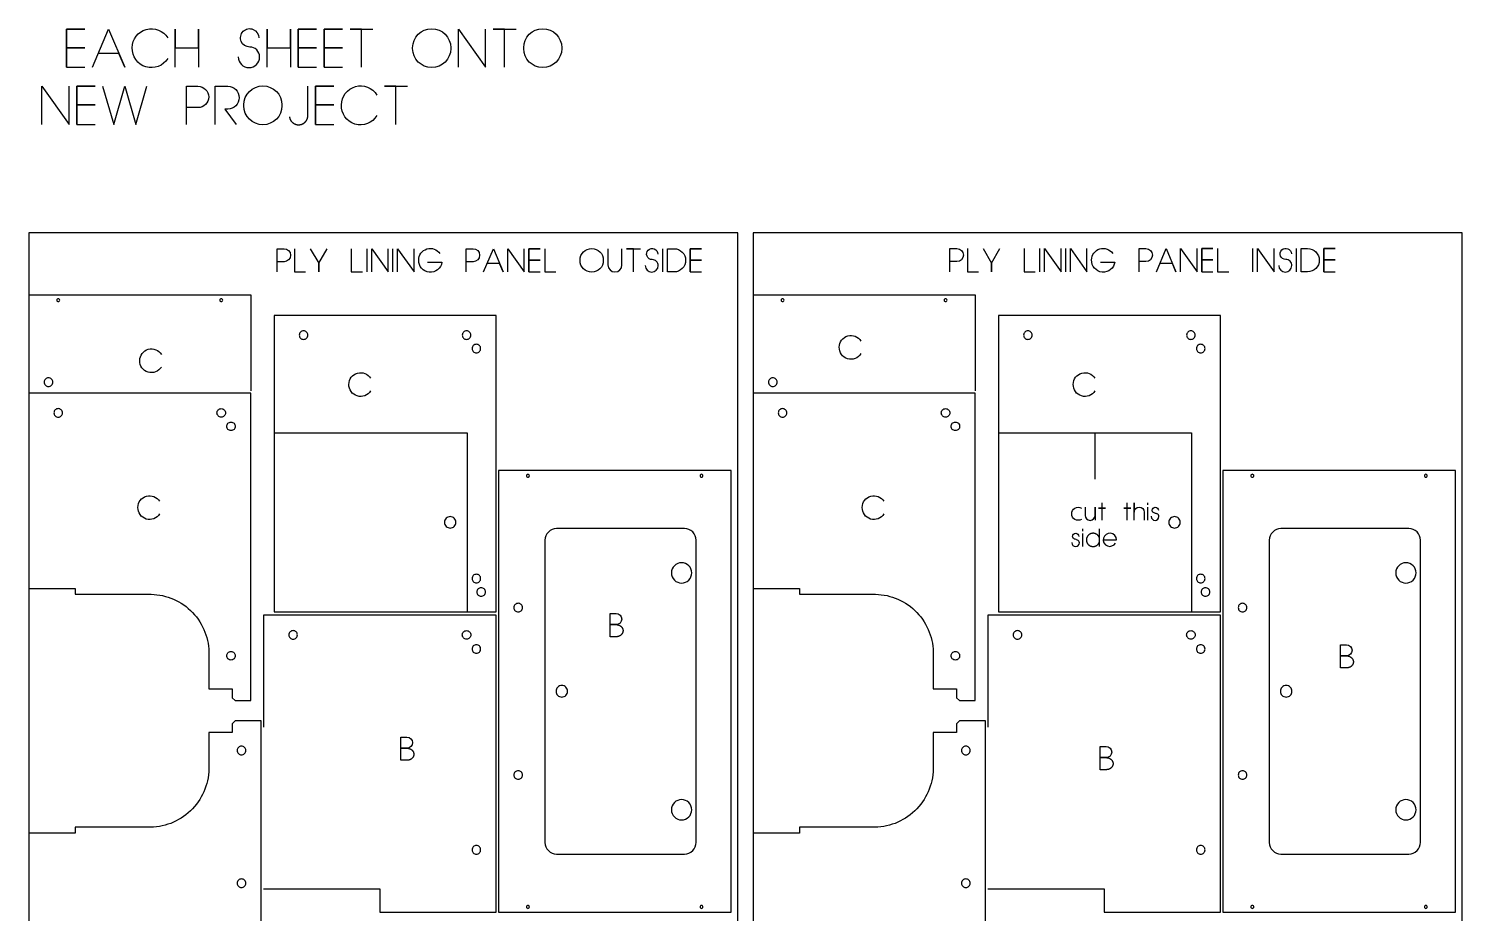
# Model space of a CAD drawing. Extents: x -841 to 7008, y -577 to 2808.
# Drawn here: x 1256 to 3722, y 1269 to 2791 of the extents above; entities that cross this region are included whole.
import ezdxf

# ---------------------------------------------------------------- set-up
doc = ezdxf.new("R2010")
doc.units = 0
for name, color, linetype in [('DEFAULT_LAYER', 1, 'CONTINUOUS'), ('T5_LOGOLAYER_2', 18, 'CONTINUOUS'), ('T5_LOGOLAYER_20', 18, 'CONTINUOUS')]:
    doc.layers.add(name, color=color, linetype=linetype)

msp = doc.modelspace()

# ---------------------------------------------------------------- linework, layer by layer
at = {"layer": 'DEFAULT_LAYER'}
for points in [[(1677.9, 1787.9), (2059.9, 1787.9), (2059.9, 2297.9), (1677.9, 2297.9)], [(2923.8, 1787.9), (3305.8, 1787.9), (3305.8, 2297.9), (2923.8, 2297.9)], [(2463.9, 1271), (2463.9, 2031), (2063.9, 2031), (2063.9, 1271)], [(3709.8, 1271), (3709.8, 2031), (3309.8, 2031), (3309.8, 1271)]]:
    msp.add_lwpolyline(points, close=True, dxfattribs=at)
for points in [[(1728.7, 2271.3, 0.414214), (1721.3, 2263.9, 0.414214), (1728.7, 2256.5, 0.414214), (1736.1, 2263.9, 0.414214)], [(2009.1, 2271.3, 0.414214), (2001.7, 2263.9, 0.414214), (2009.1, 2256.5, 0.414214), (2016.5, 2263.9, 0.414214)], [(2974.6, 2271.3, 0.414214), (2967.2, 2263.9, 0.414214), (2974.6, 2256.5, 0.414214), (2982, 2263.9, 0.414214)], [(3255, 2271.3, 0.414214), (3247.6, 2263.9, 0.414214), (3255, 2256.5, 0.414214), (3262.4, 2263.9, 0.414214)], [(2025.9, 2248.1, 0.414214), (2018.5, 2240.7, 0.414214), (2025.9, 2233.3, 0.414214), (2033.3, 2240.7, 0.414214)], [(3271.8, 2248.1, 0.414214), (3264.4, 2240.7, 0.414214), (3271.8, 2233.3, 0.414214), (3279.2, 2240.7, 0.414214)], [(1306.7, 2137.4, 0.414214), (1299.3, 2130, 0.414214), (1306.7, 2122.6, 0.414214), (1314.1, 2130, 0.414214)], [(1587.1, 2122.6, -0.414214), (1579.7, 2130, -0.414214), (1587.1, 2137.4, -0.414214), (1594.5, 2130, -0.414214)], [(2552.6, 2137.4, 0.414214), (2545.2, 2130, 0.414214), (2552.6, 2122.6, 0.414214), (2560, 2130, 0.414214)], [(2833, 2122.6, -0.414214), (2825.6, 2130, -0.414214), (2833, 2137.4, -0.414214), (2840.4, 2130, -0.414214)], [(1603.9, 2099.5, -0.414214), (1596.5, 2106.9, -0.414214), (1603.9, 2114.3, -0.414214), (1611.3, 2106.9, -0.414214)], [(2849.8, 2099.5, -0.414214), (2842.4, 2106.9, -0.414214), (2849.8, 2114.3, -0.414214), (2857.2, 2106.9, -0.414214)], [(2112.2, 2022, 0.414214), (2114.7, 2019.5, 0.414214), (2117.2, 2022, 0.414214), (2114.7, 2024.5, 0.414214)], [(2410.6, 2022, 0.414214), (2413.1, 2019.5, 0.414214), (2415.6, 2022, 0.414214), (2413.1, 2024.5, 0.414214)], [(3358.1, 2022, 0.414214), (3360.6, 2019.5, 0.414214), (3363.1, 2022, 0.414214), (3360.6, 2024.5, 0.414214)], [(3656.5, 2022, 0.414214), (3659, 2019.5, 0.414214), (3661.5, 2022, 0.414214), (3659, 2024.5, 0.414214)], [(1980.9, 1951.6, 0.414214), (1971, 1941.7, 0.414214), (1980.9, 1931.9, 0.414214), (1990.7, 1941.7, 0.414214)], [(3226.8, 1951.6, 0.414214), (3216.9, 1941.7, 0.414214), (3226.8, 1931.9, 0.414214), (3236.6, 1941.7, 0.414214)], [(2403.9, 1391.1), (2403.9, 1911, 0.414214), (2383.9, 1931), (2163.9, 1931, 0.415222), (2143.9, 1910.9), (2143.9, 1391, 0.414214), (2163.9, 1371), (2383.9, 1371, 0.415288)], [(3649.8, 1391.1), (3649.8, 1911, 0.414214), (3629.8, 1931), (3409.8, 1931, 0.415222), (3389.8, 1910.9), (3389.8, 1391, 0.414214), (3409.8, 1371), (3629.8, 1371, 0.415288)], [(2025.9, 1852.4, 0.414214), (2018.5, 1845, 0.414214), (2025.9, 1837.6, 0.414214), (2033.3, 1845, 0.414214)], [(2361.4, 1854.8, 0.414214), (2378.9, 1837.3, 0.414214), (2396.4, 1854.8, 0.414214), (2378.9, 1872.3, 0.414214)], [(3271.8, 1852.4, 0.414214), (3264.4, 1845, 0.414214), (3271.8, 1837.6, 0.414214), (3279.2, 1845, 0.414214)], [(3607.3, 1854.8, 0.414214), (3624.8, 1837.3, 0.414214), (3642.3, 1854.8, 0.414214), (3624.8, 1872.3, 0.414214)], [(2034.1, 1829.3, 0.414214), (2026.7, 1821.9, 0.414214), (2034.1, 1814.5, 0.414214), (2041.5, 1821.9, 0.414214)], [(3280, 1829.3, 0.414214), (3272.6, 1821.9, 0.414214), (3280, 1814.5, 0.414214), (3287.4, 1821.9, 0.414214)], [(2090.5, 1795, 0.414214), (2097.9, 1787.6, 0.414214), (2105.3, 1795, 0.414214), (2097.9, 1802.4, 0.414214)], [(3336.4, 1795, 0.414214), (3343.8, 1787.6, 0.414214), (3351.2, 1795, 0.414214), (3343.8, 1802.4, 0.414214)], [(1710.7, 1755.4, 0.414214), (1703.3, 1748, 0.414214), (1710.7, 1740.6, 0.414214), (1718.1, 1748, 0.414214)], [(2009.1, 1755.4, -0.414214), (2016.5, 1748, -0.414214), (2009.1, 1740.6, -0.414214), (2001.7, 1748, -0.414214)], [(2956.6, 1755.4, 0.414214), (2949.2, 1748, 0.414214), (2956.6, 1740.6, 0.414214), (2964, 1748, 0.414214)], [(3255, 1755.4, -0.414214), (3262.4, 1748, -0.414214), (3255, 1740.6, -0.414214), (3247.6, 1748, -0.414214)], [(2025.9, 1731.2, 0.414214), (2018.5, 1723.8, 0.414214), (2025.9, 1716.4, 0.414214), (2033.3, 1723.8, 0.414214)], [(3271.8, 1731.2, 0.414214), (3264.4, 1723.8, 0.414214), (3271.8, 1716.4, 0.414214), (3279.2, 1723.8, 0.414214)], [(1603.9, 1704.8, -0.414214), (1596.5, 1712.2, -0.414214), (1603.9, 1719.6, -0.414214), (1611.3, 1712.2, -0.414214)], [(2849.8, 1704.8, -0.414214), (2842.4, 1712.2, -0.414214), (2849.8, 1719.6, -0.414214), (2857.2, 1712.2, -0.414214)], [(2162.9, 1651.1, 0.414214), (2172.9, 1641.1, 0.414214), (2182.9, 1651.1, 0.414214), (2172.9, 1661.1, 0.414214)], [(3408.8, 1651.1, 0.414214), (3418.8, 1641.1, 0.414214), (3428.8, 1651.1, 0.414214), (3418.8, 1661.1, 0.414214)], [(1621.9, 1556.6, 0.414214), (1614.5, 1549.2, 0.414214), (1621.9, 1541.8, 0.414214), (1629.3, 1549.2, 0.414214)], [(2867.8, 1556.6, 0.414214), (2860.4, 1549.2, 0.414214), (2867.8, 1541.8, 0.414214), (2875.2, 1549.2, 0.414214)], [(2090.5, 1507, 0.414214), (2097.9, 1499.6, 0.414214), (2105.3, 1507, 0.414214), (2097.9, 1514.4, 0.414214)], [(3336.4, 1507, 0.414214), (3343.8, 1499.6, 0.414214), (3351.2, 1507, 0.414214), (3343.8, 1514.4, 0.414214)], [(2361.4, 1447.2, 0.414214), (2378.9, 1429.7, 0.414214), (2396.4, 1447.2, 0.414214), (2378.9, 1464.7, 0.414214)], [(3607.3, 1447.2, 0.414214), (3624.8, 1429.7, 0.414214), (3642.3, 1447.2, 0.414214), (3624.8, 1464.7, 0.414214)], [(2025.9, 1385.6, 0.414214), (2018.5, 1378.2, 0.414214), (2025.9, 1370.8, 0.414214), (2033.3, 1378.2, 0.414214)], [(3271.8, 1385.6, 0.414214), (3264.4, 1378.2, 0.414214), (3271.8, 1370.8, 0.414214), (3279.2, 1378.2, 0.414214)], [(1621.9, 1328.2, 0.414214), (1614.5, 1320.8, 0.414214), (1621.9, 1313.4, 0.414214), (1629.3, 1320.8, 0.414214)], [(2867.8, 1328.2, 0.414214), (2860.4, 1320.8, 0.414214), (2867.8, 1313.4, 0.414214), (2875.2, 1320.8, 0.414214)], [(2112.2, 1280, 0.414214), (2114.7, 1277.5, 0.414214), (2117.2, 1280, 0.414214), (2114.7, 1282.5, 0.414214)], [(2410.6, 1280, 0.414214), (2413.1, 1277.5, 0.414214), (2415.6, 1280, 0.414214), (2413.1, 1282.5, 0.414214)], [(3358.1, 1280, 0.414214), (3360.6, 1277.5, 0.414214), (3363.1, 1280, 0.414214), (3360.6, 1282.5, 0.414214)], [(3656.5, 1280, 0.414214), (3659, 1277.5, 0.414214), (3661.5, 1280, 0.414214), (3659, 1282.5, 0.414214)]]:
    msp.add_lwpolyline(points, format="xyb", close=True, dxfattribs=at)
for points in [[(1255.9, 1828), (1335.9, 1828), (1335.9, 1818), (1466.4, 1818, -0.415484), (1565.9, 1713.8), (1565.9, 1655), (1605.9, 1655), (1605.9, 1640), (1610.9, 1635), (1637.9, 1635), (1637.9, 2164), (1255.9, 2164)], [(2501.8, 1828), (2581.8, 1828), (2581.8, 1818), (2712.3, 1818, -0.415484), (2811.8, 1713.8), (2811.8, 1655), (2851.8, 1655), (2851.8, 1640), (2856.8, 1635), (2883.8, 1635), (2883.8, 2164), (2501.8, 2164)]]:
    msp.add_lwpolyline(points, format="xyb", dxfattribs=at)
for points in [[(1677.9, 2096), (2009.9, 2095.9), (2009.9, 1787.9)], [(2923.8, 2096), (3255.8, 2095.9), (3255.8, 1787.9)], [(1659.9, 1311), (1859.9, 1311), (1859.9, 1271), (2059.9, 1271), (2059.9, 1782), (1659.9, 1782), (1659.9, 1589.6)], [(2905.8, 1311), (3105.8, 1311), (3105.8, 1271), (3305.8, 1271), (3305.9, 1782), (2905.8, 1782), (2905.8, 1589.6)]]:
    msp.add_lwpolyline(points, dxfattribs=at)
at = {"layer": 'T5_LOGOLAYER_2'}
for points in [[(1321.2, 2724.9), (1321.2, 2790.5), (1352.7, 2790.5), (1321.2, 2790.5), (1321.2, 2758.3), (1352.7, 2758.3), (1321.2, 2758.3), (1321.2, 2724.9), (1352.7, 2724.9)], [(1365.8, 2724.9), (1393.4, 2790.5), (1421, 2724.9), (1411.1, 2748.5), (1376.3, 2748.5)], [(1508.1, 2724.9), (1508.1, 2790.5), (1508.1, 2758.3), (1548.1, 2758.3), (1548.1, 2790.5), (1548.1, 2724.9)], [(1666.3, 2724.9), (1666.3, 2790.5), (1666.3, 2758.3), (1706.3, 2758.3), (1706.3, 2790.5), (1706.3, 2724.9)], [(1719.4, 2724.9), (1719.4, 2790.5), (1750.9, 2790.5), (1719.4, 2790.5), (1719.4, 2758.3), (1750.9, 2758.3), (1719.4, 2758.3), (1719.4, 2724.9), (1750.9, 2724.9)], [(1764, 2724.9), (1764, 2790.5), (1795.5, 2790.5), (1764, 2790.5), (1764, 2758.3), (1795.5, 2758.3), (1764, 2758.3), (1764, 2724.9), (1795.5, 2724.9)], [(1828.4, 2724.9), (1828.4, 2790.5), (1808.7, 2790.5), (1848, 2790.5)], [(1995, 2724.9), (1995, 2790.5), (2041.6, 2724.9), (2041.6, 2790.5)], [(2074.5, 2724.9), (2074.5, 2790.5), (2054.8, 2790.5), (2094.1, 2790.5)], [(1278.7, 2626.4), (1278.7, 2692.1), (1325.3, 2626.4), (1325.3, 2692.1)], [(1338.5, 2626.4), (1338.5, 2692.1), (1370, 2692.1), (1338.5, 2692.1), (1338.5, 2659.9), (1370, 2659.9), (1338.5, 2659.9), (1338.5, 2626.4), (1370, 2626.4)], [(1383.1, 2692.1), (1402.1, 2626.4), (1421.1, 2692.1), (1440.2, 2626.4), (1459.2, 2692.1)], [(1704.5, 2639.6), (1704.5, 2639.2), (1704.6, 2638.9), (1704.6, 2638.5), (1704.7, 2638.2), (1704.7, 2637.9), (1704.8, 2637.5), (1704.9, 2637.2), (1705, 2636.9), (1705.1, 2636.6), (1705.2, 2636.2), (1705.3, 2635.9), (1705.4, 2635.6), (1705.6, 2635.3), (1705.7, 2635), (1705.9, 2634.6), (1706, 2634.3), (1706.2, 2634), (1706.4, 2633.7), (1706.5, 2633.4), (1706.7, 2633.1), (1706.9, 2632.9), (1707.1, 2632.6), (1707.3, 2632.3), (1707.5, 2632), (1707.7, 2631.7), (1708, 2631.5), (1708.2, 2631.2), (1708.4, 2630.9), (1708.7, 2630.7), (1708.9, 2630.4), (1709.2, 2630.2), (1709.4, 2629.9), (1709.7, 2629.7), (1710, 2629.5), (1710.3, 2629.3), (1710.6, 2629), (1710.8, 2628.8), (1711.1, 2628.6), (1711.4, 2628.4), (1711.7, 2628.2), (1712, 2628), (1712.4, 2627.9), (1712.7, 2627.7), (1713, 2627.5), (1713.3, 2627.3), (1713.7, 2627.2), (1714, 2627), (1714.3, 2626.9), (1714.7, 2626.8), (1715, 2626.6), (1715.4, 2626.5), (1715.7, 2626.4), (1716.1, 2626.3), (1716.5, 2626.2), (1716.8, 2626.1), (1717.2, 2626.1), (1717.6, 2626), (1717.9, 2625.9), (1718.3, 2625.9), (1718.7, 2625.8), (1719.1, 2625.8), (1719.5, 2625.8), (1719.9, 2625.8), (1720.3, 2625.8), (1720.7, 2625.8), (1721.1, 2625.8), (1721.5, 2625.8), (1721.9, 2625.9), (1722.3, 2625.9), (1722.7, 2626), (1723, 2626), (1723.4, 2626.1), (1723.8, 2626.2), (1724.2, 2626.3), (1724.6, 2626.4), (1724.9, 2626.5), (1725.3, 2626.6), (1725.7, 2626.7), (1726, 2626.9), (1726.4, 2627), (1726.7, 2627.2), (1727.1, 2627.3), (1727.4, 2627.5), (1727.8, 2627.7), (1728.1, 2627.9), (1728.4, 2628.1), (1728.7, 2628.3), (1729.1, 2628.5), (1729.4, 2628.7), (1729.7, 2628.9), (1730, 2629.1), (1730.3, 2629.4), (1730.6, 2629.6), (1730.8, 2629.9), (1731.1, 2630.1), (1731.4, 2630.4), (1731.7, 2630.7), (1731.9, 2630.9), (1732.2, 2631.2), (1732.4, 2631.5), (1732.6, 2631.8), (1732.9, 2632.1), (1733.1, 2632.4), (1733.3, 2632.7), (1733.5, 2633), (1733.7, 2633.4), (1733.9, 2633.7), (1734.1, 2634), (1734.3, 2634.4), (1734.5, 2634.7), (1734.6, 2635), (1734.8, 2635.4), (1734.9, 2635.7), (1735.1, 2636.1), (1735.2, 2636.5), (1735.3, 2636.8), (1735.4, 2637.2), (1735.5, 2637.6), (1735.6, 2638), (1735.7, 2638.3), (1735.8, 2638.7), (1735.8, 2639.1), (1735.9, 2639.5), (1735.9, 2639.9), (1736, 2640.3), (1736, 2640.7), (1736, 2641.1), (1736, 2641.5), (1736, 2692.1)], [(1749.1, 2626.4), (1749.1, 2692.1), (1780.6, 2692.1), (1749.1, 2692.1), (1749.1, 2659.9), (1780.6, 2659.9), (1749.1, 2659.9), (1749.1, 2626.4), (1780.6, 2626.4)], [(1887.5, 2626.4), (1887.5, 2692.1), (1867.8, 2692.1), (1907.2, 2692.1)], [(1713.1, 2412.6), (1713.1, 2372.6), (1732.3, 2372.6)], [(1740.3, 2412.6), (1754.7, 2387.4), (1754.7, 2372.6), (1754.7, 2387.4), (1769.1, 2412.6)], [(1810.7, 2412.6), (1810.7, 2372.6), (1829.9, 2372.6)], [(1837.9, 2372.6), (1837.9, 2412.6)], [(1845.9, 2372.6), (1845.9, 2412.6), (1874.3, 2372.6), (1874.3, 2412.6)], [(1882.3, 2372.6), (1882.3, 2412.6)], [(1890.3, 2372.6), (1890.3, 2412.6), (1918.7, 2372.6), (1918.7, 2412.6)], [(2038.3, 2372.6), (2055.1, 2412.6), (2071.9, 2372.6), (2065.9, 2387), (2044.7, 2387)], [(2079.9, 2372.6), (2079.9, 2412.6), (2108.3, 2372.6), (2108.3, 2412.6)], [(2116.3, 2372.6), (2116.3, 2412.6), (2135.5, 2412.6), (2116.3, 2412.6), (2116.3, 2393), (2135.5, 2393), (2116.3, 2393), (2116.3, 2372.6), (2135.5, 2372.6)], [(2143.5, 2412.6), (2143.5, 2372.6), (2162.7, 2372.6)], [(2296.3, 2372.6), (2296.3, 2412.6), (2284.3, 2412.6), (2308.3, 2412.6)], [(2346.7, 2372.6), (2346.7, 2412.6)], [(2393.9, 2372.6), (2393.9, 2412.6), (2413.1, 2412.6), (2393.9, 2412.6), (2393.9, 2393), (2413.1, 2393), (2393.9, 2393), (2393.9, 2372.6), (2413.1, 2372.6)], [(2870.5, 2412.8), (2870.5, 2372.8), (2889.7, 2372.8)], [(2897.7, 2412.8), (2912.1, 2387.6), (2912.1, 2372.8), (2912.1, 2387.6), (2926.5, 2412.8)], [(2968.1, 2412.8), (2968.1, 2372.8), (2987.3, 2372.8)], [(2995.3, 2372.8), (2995.3, 2412.8)], [(3003.3, 2372.8), (3003.3, 2412.8), (3031.7, 2372.8), (3031.7, 2412.8)], [(3039.7, 2372.8), (3039.7, 2412.8)], [(3047.7, 2372.8), (3047.7, 2412.8), (3076.1, 2372.8), (3076.1, 2412.8)], [(3195.7, 2372.8), (3212.5, 2412.8), (3229.3, 2372.8), (3223.3, 2387.2), (3202.1, 2387.2)], [(3237.3, 2372.8), (3237.3, 2412.8), (3265.7, 2372.8), (3265.7, 2412.8)], [(3273.7, 2372.8), (3273.7, 2412.8), (3292.9, 2412.8), (3273.7, 2412.8), (3273.7, 2393.2), (3292.9, 2393.2), (3273.7, 2393.2), (3273.7, 2372.8), (3292.9, 2372.8)], [(3300.9, 2412.8), (3300.9, 2372.8), (3320.1, 2372.8)], [(3361.7, 2372.8), (3361.7, 2412.8)], [(3369.7, 2372.8), (3369.7, 2412.8), (3398.1, 2372.8), (3398.1, 2412.8)], [(3436.5, 2372.8), (3436.5, 2412.8)], [(3483.7, 2372.8), (3483.7, 2412.8), (3502.9, 2412.8), (3483.7, 2412.8), (3483.7, 2393.2), (3502.9, 2393.2), (3483.7, 2393.2), (3483.7, 2372.8), (3502.9, 2372.8)], [(3089.8, 2096), (3089.8, 2016)], [(3102.2, 1945.4), (3102.2, 1966.4), (3096.2, 1966.4), (3108.2, 1966.4), (3102.2, 1966.4), (3102.2, 1975.4)], [(3145.4, 1945.4), (3145.4, 1966.4), (3139.4, 1966.4), (3151.4, 1966.4), (3145.4, 1966.4), (3145.4, 1975.4)], [(3180.8, 1971.8), (3180.8, 1975.4)], [(3180.8, 1945.4), (3180.8, 1967.6)], [(3069.2, 1926.8), (3069.2, 1930.4)], [(3098, 1900.4), (3098, 1911.5), (3098, 1912.1), (3098, 1912.7), (3097.9, 1913.3), (3097.8, 1913.8), (3097.7, 1914.4), (3097.5, 1914.9), (3097.3, 1915.5), (3097.1, 1916), (3096.9, 1916.5), (3096.7, 1917), (3096.4, 1917.5), (3096.1, 1917.9), (3095.8, 1918.4), (3095.4, 1918.8), (3095.1, 1919.2), (3094.7, 1919.6), (3094.3, 1920), (3093.9, 1920.3), (3093.5, 1920.7), (3093, 1921), (3092.5, 1921.3), (3092.1, 1921.6), (3091.6, 1921.8), (3091.1, 1922), (3090.5, 1922.3), (3090, 1922.4), (3089.5, 1922.6), (3088.9, 1922.7), (3088.4, 1922.8), (3087.8, 1922.9), (3087.2, 1922.9), (3086.6, 1922.9), (3086, 1922.9), (3085.5, 1922.9), (3084.9, 1922.8), (3084.3, 1922.7), (3083.8, 1922.6), (3083.2, 1922.4), (3082.7, 1922.3), (3082.2, 1922), (3081.7, 1921.8), (3081.2, 1921.6), (3080.7, 1921.3), (3080.3, 1921), (3079.8, 1920.7), (3079.4, 1920.3), (3079, 1920), (3078.6, 1919.6), (3078.2, 1919.2), (3077.8, 1918.8), (3077.5, 1918.4), (3077.2, 1917.9), (3076.9, 1917.5), (3076.6, 1917), (3076.4, 1916.5), (3076.1, 1916), (3075.9, 1915.5), (3075.7, 1914.9), (3075.6, 1914.4), (3075.5, 1913.8), (3075.4, 1913.3), (3075.3, 1912.7), (3075.2, 1912.1), (3075.2, 1911.5), (3075.2, 1911), (3075.3, 1910.4), (3075.4, 1909.8), (3075.5, 1909.2), (3075.6, 1908.7), (3075.7, 1908.2), (3075.9, 1907.6), (3076.1, 1907.1), (3076.4, 1906.6), (3076.6, 1906.1), (3076.9, 1905.6), (3077.2, 1905.2), (3077.5, 1904.7), (3077.8, 1904.3), (3078.2, 1903.9), (3078.6, 1903.5), (3079, 1903.1), (3079.4, 1902.7), (3079.8, 1902.4), (3080.3, 1902.1), (3080.7, 1901.8), (3081.2, 1901.5), (3081.7, 1901.3), (3082.2, 1901), (3082.7, 1900.8), (3083.2, 1900.7), (3083.8, 1900.5), (3084.3, 1900.4), (3084.9, 1900.3), (3085.5, 1900.2), (3086, 1900.2), (3086.6, 1900.1), (3087.2, 1900.2), (3087.8, 1900.2), (3088.4, 1900.3), (3088.9, 1900.4), (3089.5, 1900.5), (3090, 1900.7), (3090.5, 1900.8), (3091.1, 1901), (3091.6, 1901.3), (3092.1, 1901.5), (3092.5, 1901.8), (3093, 1902.1), (3093.5, 1902.4), (3093.9, 1902.7), (3094.3, 1903.1), (3094.7, 1903.5), (3095.1, 1903.9), (3095.4, 1904.3), (3095.8, 1904.7), (3096.1, 1905.2), (3096.4, 1905.6), (3096.7, 1906.1), (3096.9, 1906.6), (3097.1, 1907.1), (3097.3, 1907.6), (3097.5, 1908.2), (3097.7, 1908.7), (3097.8, 1909.2), (3097.9, 1909.8), (3098, 1910.4), (3098, 1911), (3098, 1911.5), (3098, 1930.4)], [(3069.2, 1900.4), (3069.2, 1922.6)]]:
    msp.add_lwpolyline(points, dxfattribs=at)
for points in [[(1495.1, 2740, -0.77786), (1434.1, 2758.3, -0.756443), (1495.1, 2775.4)], [(1616.4, 2742.6, 1), (1653.1, 2742.6, 0.415385), (1636.1, 2759.6, -0.668438), (1624.9, 2786.6, -0.668438), (1651.8, 2775.4)], [(1527.5, 2626.4), (1527.5, 2692.1), (1547.1, 2692.1, -1), (1547.1, 2655.3), (1527.5, 2655.3)], [(1576.7, 2626.4), (1576.7, 2692.1), (1598.3, 2692.1, -1), (1598.3, 2652.7), (1593.1, 2652.7), (1612.8, 2626.4)], [(1854.8, 2641.5, -0.77786), (1793.8, 2659.9, -0.756443), (1854.8, 2677)], [(1683.1, 2372.6), (1683.1, 2412.6), (1695.1, 2412.6, -1), (1695.1, 2390.2), (1683.1, 2390.2)], [(1941.9, 2389.4), (1966.7, 2389.4, -0.955296), (1926.7, 2393, -0.741566), (1963.1, 2404.2)], [(2008.3, 2372.6), (2008.3, 2412.6), (2020.3, 2412.6, -1), (2020.3, 2390.2), (2008.3, 2390.2)], [(2252.3, 2412.6), (2252.3, 2384.6, 1), (2276.3, 2384.6), (2276.3, 2412.6)], [(2316.3, 2383.4, 1), (2338.7, 2383.4, 0.415385), (2328.3, 2393.8, -0.668438), (2321.5, 2410.2, -0.668438), (2337.9, 2403.4)], [(2840.5, 2372.8), (2840.5, 2412.8), (2852.5, 2412.8, -1), (2852.5, 2390.4), (2840.5, 2390.4)], [(3099.3, 2389.6), (3124.1, 2389.6, -0.955296), (3084.1, 2393.2, -0.741566), (3120.5, 2404.4)], [(3165.7, 2372.8), (3165.7, 2412.8), (3177.7, 2412.8, -1), (3177.7, 2390.4), (3165.7, 2390.4)], [(3406.1, 2383.6, 1), (3428.5, 2383.6, 0.415385), (3418.1, 2394, -0.668438), (3411.3, 2410.4, -0.668438), (3427.7, 2403.6)], [(3157.4, 1945.4), (3157.4, 1975.4), (3157.4, 1959.2, -1), (3174.8, 1959.2), (3174.8, 1945.4)], [(3066.7, 1946.6, -0.569347), (3050, 1956.5, -0.569347), (3066.7, 1966.4)], [(3072.8, 1967.6), (3072.8, 1953.8, 1), (3090.2, 1953.8), (3090.2, 1967.6), (3090.2, 1945.4)], [(3186.8, 1952.3), (3186.8, 1951.7, 1), (3200, 1951.7, 0.329104), (3196.7, 1956.2)], [(3196.4, 1956.2), (3195.2, 1956.8), (3194.3, 1957.1), (3192.8, 1957.7), (3191.9, 1958), (3191.6, 1958, -0.313298), (3188.3, 1962.5, -1), (3199.1, 1962.5)], [(3050, 1907.3), (3050, 1906.7, 1), (3063.2, 1906.7, 0.329104), (3059.9, 1911.2)], [(3059.6, 1911.2), (3058.4, 1911.8), (3057.5, 1912.1), (3056, 1912.7), (3055.1, 1913), (3054.8, 1913, -0.313298), (3051.5, 1917.5, -1), (3062.3, 1917.5)], [(3104.6, 1911.5), (3126.8, 1911.5, 0.90232), (3104.4, 1914.3, 0.862347), (3125.3, 1906.1)]]:
    msp.add_lwpolyline(points, format="xyb", dxfattribs=at)
for points in [[(1981.9, 2757, -1), (1916.3, 2757), (1916.3, 2758.3, -1), (1981.9, 2758.3)], [(2172.9, 2757, -1), (2107.3, 2757), (2107.3, 2758.3, -1), (2172.9, 2758.3)], [(1691.5, 2658.6, -1), (1625.9, 2658.6), (1625.9, 2659.9, -1), (1691.5, 2659.9)], [(2244.3, 2392.2, -1), (2204.3, 2392.2), (2204.3, 2393, -1), (2244.3, 2393)], [(2354.7, 2372.6), (2354.7, 2412.6), (2365.9, 2412.6, -1), (2365.9, 2372.6)], [(3444.5, 2372.8), (3444.5, 2412.8), (3455.7, 2412.8, -1), (3455.7, 2372.8)]]:
    msp.add_lwpolyline(points, format="xyb", close=True, dxfattribs=at)
at = {"layer": 'T5_LOGOLAYER_20'}
for points in [[(1255.9, 0), (2475.9, 0), (2475.9, 2440), (1255.9, 2440)], [(2501.8, 0), (3721.8, 0), (3721.8, 2440), (2501.8, 2440)]]:
    msp.add_lwpolyline(points, close=True, dxfattribs=at)
for points in [[(1255.9, 2333), (1637.9, 2333), (1637.9, 2168)], [(2501.8, 2333), (2883.8, 2333), (2883.8, 2168)]]:
    msp.add_lwpolyline(points, dxfattribs=at)
for points in [[(1306.7, 2326.5, 0.414214), (1304.2, 2324, 0.414214), (1306.7, 2321.5, 0.414214), (1309.2, 2324, 0.414214)], [(1587.1, 2326.5, 0.414214), (1584.6, 2324, 0.414214), (1587.1, 2321.5, 0.414214), (1589.6, 2324, 0.414214)], [(2552.6, 2326.5, 0.414214), (2550.1, 2324, 0.414214), (2552.6, 2321.5, 0.414214), (2555.1, 2324, 0.414214)], [(2833, 2326.5, 0.414214), (2830.5, 2324, 0.414214), (2833, 2321.5, 0.414214), (2835.5, 2324, 0.414214)], [(1289.9, 2190.5, 0.414214), (1282.4, 2183, 0.414214), (1289.9, 2175.5, 0.414214), (1297.4, 2183, 0.414214)], [(2535.8, 2190.5, 0.414214), (2528.3, 2183, 0.414214), (2535.8, 2175.5, 0.414214), (2543.3, 2183, 0.414214)], [(2255.9, 1744.9), (2255.9, 1784.9), (2266.3, 1784.9, -1), (2266.3, 1765.7), (2255.9, 1765.7), (2266.3, 1765.7), (2266.9, 1765.7), (2267.5, 1765.7), (2268.1, 1765.6), (2268.7, 1765.5), (2269.3, 1765.4), (2269.8, 1765.3), (2270.4, 1765.1), (2270.9, 1764.9), (2271.5, 1764.7), (2272, 1764.5), (2272.5, 1764.2), (2273, 1763.9), (2273.4, 1763.7), (2273.9, 1763.3), (2274.3, 1763), (2274.7, 1762.7), (2275.1, 1762.3), (2275.5, 1761.9), (2275.8, 1761.5), (2276.2, 1761.1), (2276.5, 1760.7), (2276.8, 1760.3), (2277, 1759.8), (2277.3, 1759.4), (2277.5, 1758.9), (2277.7, 1758.4), (2277.8, 1757.9), (2278, 1757.4), (2278.1, 1756.9), (2278.1, 1756.6), (2278.2, 1756.4), (2278.2, 1756.1), (2278.2, 1755.9), (2278.2, 1755.6), (2278.2, 1755.3), (2278.2, 1755), (2278.2, 1754.8), (2278.2, 1754.5), (2278.2, 1754.3), (2278.1, 1754), (2278.1, 1753.7), (2278, 1753.2), (2277.8, 1752.7), (2277.7, 1752.2), (2277.5, 1751.7), (2277.3, 1751.3), (2277, 1750.8), (2276.8, 1750.4), (2276.5, 1749.9), (2276.2, 1749.5), (2275.8, 1749.1), (2275.5, 1748.7), (2275.1, 1748.3), (2274.7, 1748), (2274.3, 1747.6), (2273.9, 1747.3), (2273.4, 1747), (2273, 1746.7), (2272.5, 1746.4), (2272, 1746.2), (2271.5, 1745.9), (2270.9, 1745.7), (2270.4, 1745.5), (2269.8, 1745.4), (2269.3, 1745.2), (2268.7, 1745.1), (2268.1, 1745), (2267.5, 1745), (2266.9, 1744.9), (2266.3, 1744.9)], [(3512.1, 1691.2), (3512.1, 1731.2), (3522.5, 1731.2, -1), (3522.5, 1712), (3512.1, 1712), (3522.5, 1712), (3523.1, 1712), (3523.7, 1712), (3524.3, 1711.9), (3524.9, 1711.8), (3525.5, 1711.7), (3526, 1711.6), (3526.6, 1711.4), (3527.1, 1711.2), (3527.7, 1711), (3528.2, 1710.8), (3528.7, 1710.5), (3529.2, 1710.3), (3529.6, 1710), (3530.1, 1709.7), (3530.5, 1709.3), (3530.9, 1709), (3531.3, 1708.6), (3531.7, 1708.2), (3532, 1707.9), (3532.4, 1707.4), (3532.7, 1707), (3533, 1706.6), (3533.2, 1706.1), (3533.5, 1705.7), (3533.7, 1705.2), (3533.9, 1704.7), (3534, 1704.2), (3534.2, 1703.7), (3534.3, 1703.2), (3534.3, 1703), (3534.4, 1702.7), (3534.4, 1702.4), (3534.4, 1702.2), (3534.4, 1701.9), (3534.4, 1701.6), (3534.4, 1701.4), (3534.4, 1701.1), (3534.4, 1700.8), (3534.4, 1700.6), (3534.3, 1700.3), (3534.3, 1700), (3534.2, 1699.5), (3534, 1699), (3533.9, 1698.5), (3533.7, 1698.1), (3533.5, 1697.6), (3533.2, 1697.1), (3533, 1696.7), (3532.7, 1696.2), (3532.4, 1695.8), (3532, 1695.4), (3531.7, 1695), (3531.3, 1694.6), (3530.9, 1694.3), (3530.5, 1693.9), (3530.1, 1693.6), (3529.6, 1693.3), (3529.2, 1693), (3528.7, 1692.7), (3528.2, 1692.5), (3527.7, 1692.3), (3527.1, 1692.1), (3526.6, 1691.9), (3526, 1691.7), (3525.5, 1691.6), (3524.9, 1691.4), (3524.3, 1691.4), (3523.7, 1691.3), (3523.1, 1691.2), (3522.5, 1691.2)], [(1896.1, 1532.3), (1896.1, 1572.3), (1906.5, 1572.3, -1), (1906.5, 1553.1), (1896.1, 1553.1), (1906.5, 1553.1), (1907.1, 1553.1), (1907.7, 1553), (1908.3, 1553), (1908.9, 1552.9), (1909.4, 1552.8), (1910, 1552.6), (1910.6, 1552.5), (1911.1, 1552.3), (1911.6, 1552.1), (1912.2, 1551.8), (1912.7, 1551.6), (1913.1, 1551.3), (1913.6, 1551), (1914.1, 1550.7), (1914.5, 1550.4), (1914.9, 1550.1), (1915.3, 1549.7), (1915.7, 1549.3), (1916, 1548.9), (1916.4, 1548.5), (1916.7, 1548.1), (1917, 1547.7), (1917.2, 1547.2), (1917.5, 1546.7), (1917.7, 1546.3), (1917.9, 1545.8), (1918, 1545.3), (1918.2, 1544.8), (1918.3, 1544.3), (1918.3, 1544), (1918.3, 1543.8), (1918.4, 1543.5), (1918.4, 1543.2), (1918.4, 1543), (1918.4, 1542.7), (1918.4, 1542.4), (1918.4, 1542.2), (1918.4, 1541.9), (1918.3, 1541.6), (1918.3, 1541.4), (1918.3, 1541.1), (1918.2, 1540.6), (1918, 1540.1), (1917.9, 1539.6), (1917.7, 1539.1), (1917.5, 1538.7), (1917.2, 1538.2), (1917, 1537.7), (1916.7, 1537.3), (1916.4, 1536.9), (1916, 1536.5), (1915.7, 1536.1), (1915.3, 1535.7), (1914.9, 1535.3), (1914.5, 1535), (1914.1, 1534.7), (1913.6, 1534.4), (1913.1, 1534.1), (1912.7, 1533.8), (1912.2, 1533.6), (1911.6, 1533.3), (1911.1, 1533.1), (1910.6, 1532.9), (1910, 1532.8), (1909.4, 1532.6), (1908.9, 1532.5), (1908.3, 1532.4), (1907.7, 1532.4), (1907.1, 1532.3), (1906.5, 1532.3)], [(3098.7, 1516.1), (3098.7, 1556.1), (3109.1, 1556.1, -1), (3109.1, 1536.9), (3098.7, 1536.9), (3109.1, 1536.9), (3109.7, 1536.9), (3110.3, 1536.8), (3110.9, 1536.8), (3111.5, 1536.7), (3112.1, 1536.6), (3112.7, 1536.4), (3113.2, 1536.3), (3113.8, 1536.1), (3114.3, 1535.9), (3114.8, 1535.6), (3115.3, 1535.4), (3115.8, 1535.1), (3116.3, 1534.8), (3116.7, 1534.5), (3117.1, 1534.2), (3117.6, 1533.9), (3118, 1533.5), (3118.3, 1533.1), (3118.7, 1532.7), (3119, 1532.3), (3119.3, 1531.9), (3119.6, 1531.5), (3119.9, 1531), (3120.1, 1530.5), (3120.3, 1530.1), (3120.5, 1529.6), (3120.7, 1529.1), (3120.8, 1528.6), (3120.9, 1528.1), (3121, 1527.8), (3121, 1527.6), (3121, 1527.3), (3121, 1527), (3121.1, 1526.8), (3121.1, 1526.5), (3121.1, 1526.2), (3121, 1526), (3121, 1525.7), (3121, 1525.4), (3121, 1525.2), (3120.9, 1524.9), (3120.8, 1524.4), (3120.7, 1523.9), (3120.5, 1523.4), (3120.3, 1522.9), (3120.1, 1522.4), (3119.9, 1522), (3119.6, 1521.5), (3119.3, 1521.1), (3119, 1520.7), (3118.7, 1520.3), (3118.3, 1519.9), (3118, 1519.5), (3117.6, 1519.1), (3117.1, 1518.8), (3116.7, 1518.5), (3116.3, 1518.2), (3115.8, 1517.9), (3115.3, 1517.6), (3114.8, 1517.4), (3114.3, 1517.1), (3113.8, 1516.9), (3113.2, 1516.7), (3112.7, 1516.6), (3112.1, 1516.4), (3111.5, 1516.3), (3110.9, 1516.2), (3110.3, 1516.2), (3109.7, 1516.1), (3109.1, 1516.1)]]:
    msp.add_lwpolyline(points, format="xyb", close=True, dxfattribs=at)
for points in [[(2687.3, 2232, -0.77786), (2650.1, 2243.2, -0.756443), (2687.3, 2253.6)], [(1484.1, 2209, -0.77786), (1446.9, 2220.2, -0.756443), (1484.1, 2230.6)], [(1843.9, 2168, -0.77786), (1806.7, 2179.2, -0.756443), (1843.9, 2189.6)], [(3089.8, 2168, -0.77786), (3052.6, 2179.2, -0.756443), (3089.8, 2189.6)], [(1481, 1956.3, -0.77786), (1443.8, 1967.5, -0.756443), (1481, 1977.9)], [(2726.9, 1956.3, -0.77786), (2689.7, 1967.5, -0.756443), (2726.9, 1977.9)], [(1255.9, 193), (1335.9, 193), (1335.9, 183), (1465.7, 183, -0.414828), (1565.9, 78), (1565.9, 20), (1605.9, 20), (1605.9, 5), (1610.9, 0), (1655.9, 0), (1655.9, 1600), (1610.9, 1600), (1605.9, 1595), (1605.9, 1580), (1565.9, 1580), (1565.9, 1522.4, -0.415348), (1465.6, 1417), (1335.9, 1417), (1335.9, 1407), (1255.9, 1407)], [(2501.8, 193), (2581.8, 193), (2581.8, 183), (2711.6, 183, -0.414828), (2811.8, 78), (2811.8, 20), (2851.8, 20), (2851.8, 5), (2856.8, 0), (2901.8, 0), (2901.8, 1600), (2856.8, 1600), (2851.8, 1595), (2851.8, 1580), (2811.8, 1580), (2811.8, 1522.4, -0.415348), (2711.5, 1417), (2581.8, 1417), (2581.8, 1407), (2501.8, 1407)]]:
    msp.add_lwpolyline(points, format="xyb", dxfattribs=at)

doc.saveas('drawing.dxf')
